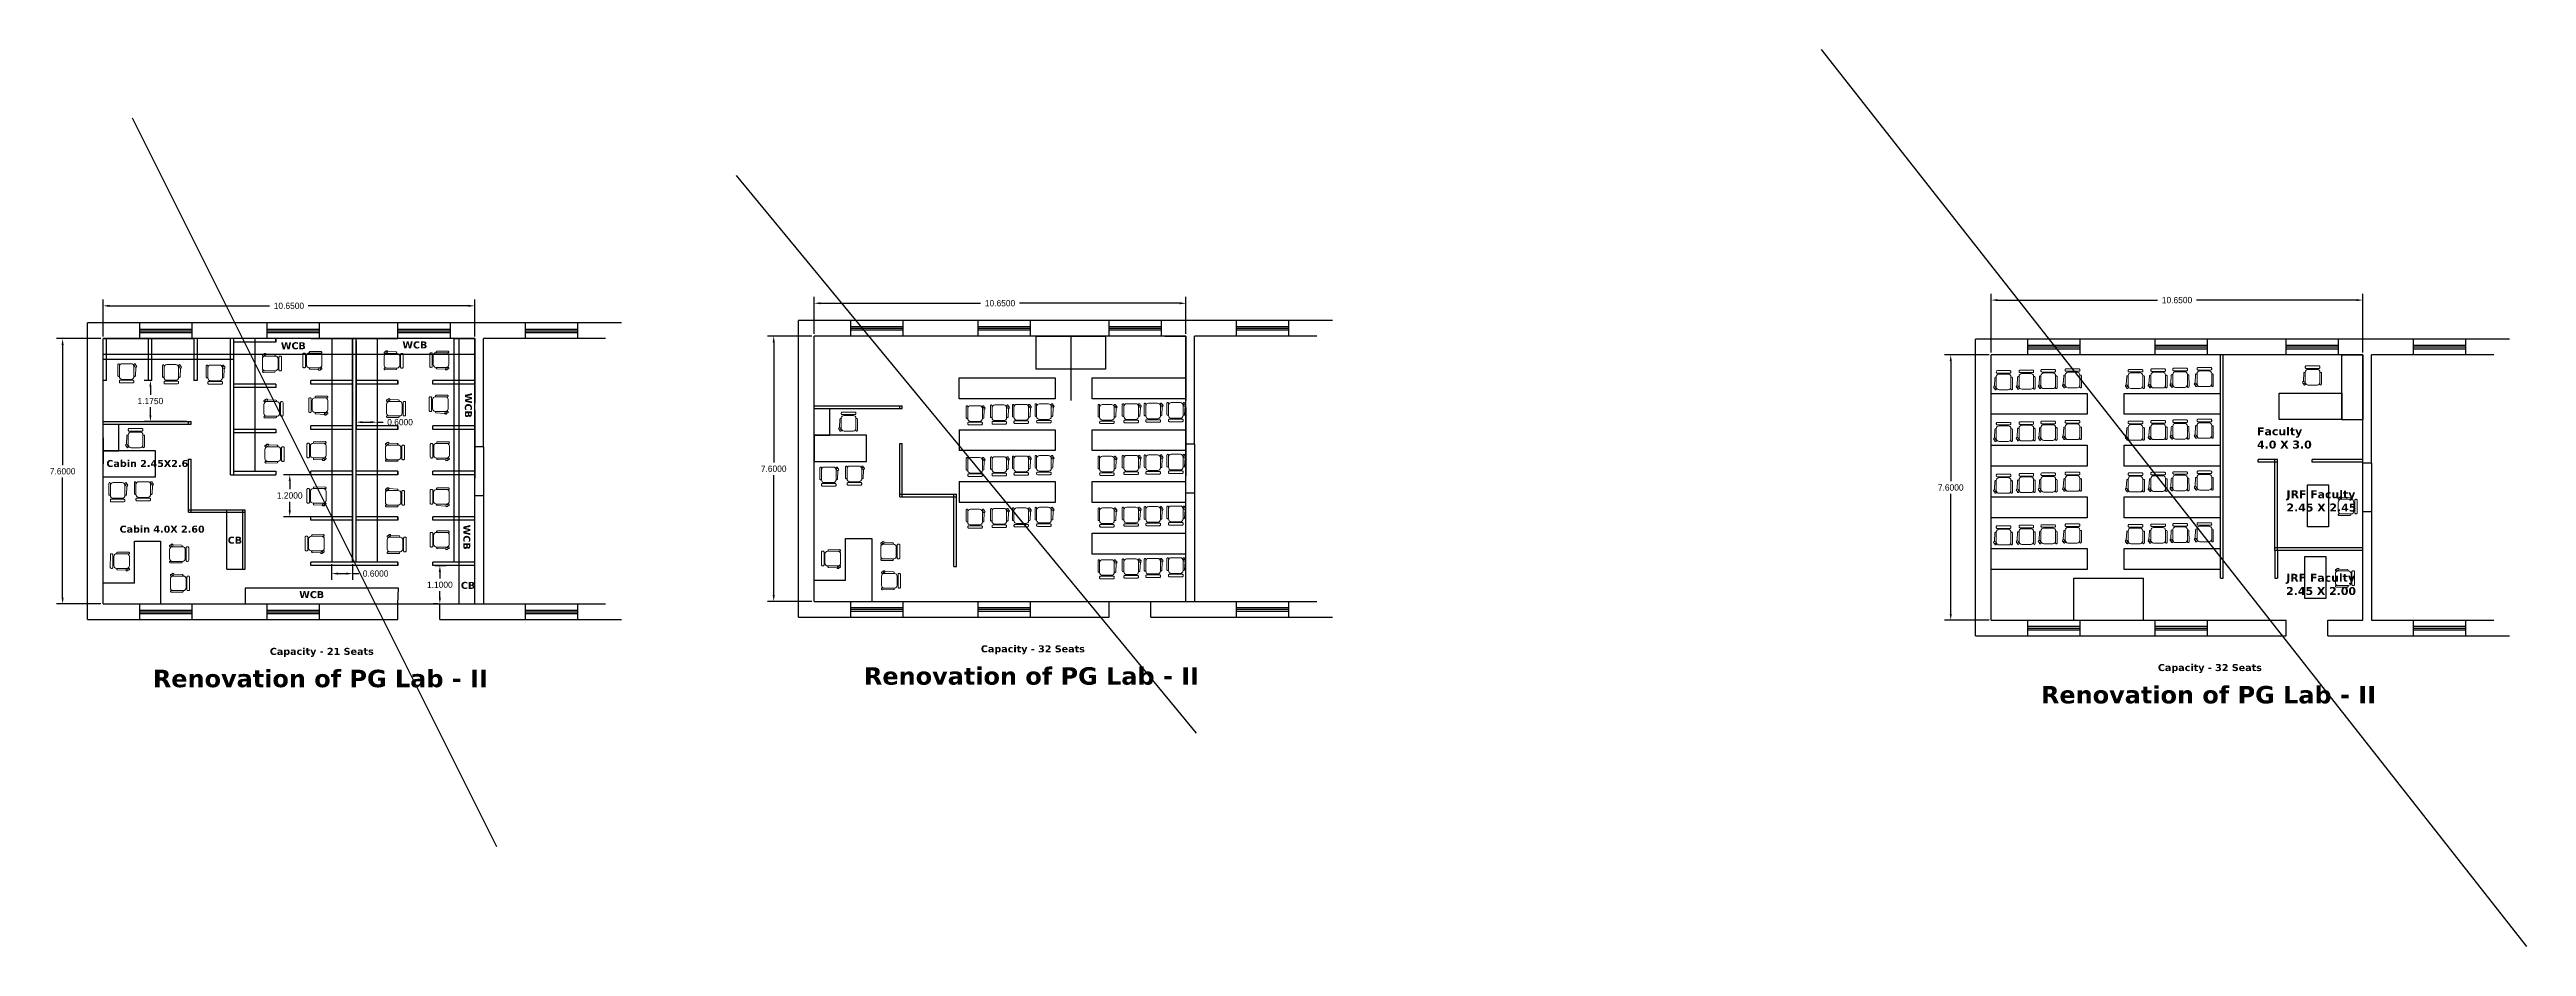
# Model space of a CAD drawing. Header units: inches. Extents: x 23 to 629, y -355 to 51.
# Drawn here: x 310.2 to 381.1, y -83.1 to -57.4 of the extents above; entities that cross this region are included whole.
import ezdxf

# ---------------------------------------------------------------- set-up
doc = ezdxf.new("R2010")
doc.units = ezdxf.units.IN
doc.header["$MEASUREMENT"] = 0
doc.layers.add('FUR', color=252, linetype='Continuous', lineweight=9)
doc.layers.add('FURN', color=252, linetype='Continuous', lineweight=9)
doc.dimstyles.get("Standard").update_dxf_attribs({"dimtxt": 0.18, "dimasz": 0.18, "dimexe": 0.18, "dimexo": 0.0625, "dimgap": 0.09, "dimtad": 0, "dimtih": 1, "dimtoh": 1, "dimdec": 4, "dimzin": 0, "dimdsep": 46, "dimtxsty": 'Standard', "dimcen": 0.09, "dimadec": 0, "dimazin": 0, "dimtfac": 1, "dimtdec": 4, "dimtofl": 0, "dimtmove": 0, "dimatfit": 3, "dimfxl": 1, "dimtolj": 1, "dimtzin": 0, "dimarcsym": 0})

# ---------------------------------------------------------------- blocks, each defined once
blk = doc.blocks.new('*D38')
at = {"color": 0, "lineweight": -2}
for p, q in [((365.792, -66.121), (365.792, -64.436)), ((376.442, -66.121), (376.442, -64.436)), ((365.972, -64.616), (370.562, -64.616)), ((376.262, -64.616), (371.672, -64.616))]:
    blk.add_line(p, q, dxfattribs=at)
at = {"color": 0}
for points in [[(365.972, -64.586), (365.972, -64.646), (365.792, -64.616)], [(376.262, -64.586), (376.262, -64.646), (376.442, -64.616)]]:
    blk.add_solid(points, dxfattribs=at)
at = {"layer": 'Defpoints', "color": 0}
for p in [(376.442, -64.616), (365.792, -66.184), (376.442, -66.184)]:
    blk.add_point(p, dxfattribs=at)
at = {"color": 0, "insert": (371.117, -64.616), "char_height": 0.18, "attachment_point": 5}
blk.add_mtext('\\A1;10.6500', dxfattribs=at)
blk = doc.blocks.new('*D39')
at = {"color": 0, "lineweight": -2}
for p, q in [((365.73, -66.184), (364.454, -66.184)), ((364.634, -66.364), (364.634, -69.804)), ((364.634, -73.604), (364.634, -70.164)), ((365.73, -73.784), (364.454, -73.784))]:
    blk.add_line(p, q, dxfattribs=at)
at = {"color": 0}
for points in [[(364.604, -66.364), (364.664, -66.364), (364.634, -66.184)], [(364.604, -73.604), (364.664, -73.604), (364.634, -73.784)]]:
    blk.add_solid(points, dxfattribs=at)
at = {"layer": 'Defpoints', "color": 0}
for p in [(365.792, -66.184), (364.634, -73.784), (365.792, -73.784)]:
    blk.add_point(p, dxfattribs=at)
at = {"color": 0, "insert": (364.634, -69.984), "char_height": 0.18, "attachment_point": 5}
blk.add_mtext('\\A1;7.6000', dxfattribs=at)
blk = doc.blocks.new('CINE CHAIR')
at = {"layer": 'FUR', "color": 48, "lineweight": 0}
for p, q in [((448043.776, 57308.306), (448043.8, 57308.306)), ((448043.776, 57308.058), (448043.8, 57308.058))]:
    blk.add_line(p, q, dxfattribs=at)
blk.add_lwpolyline([(448043.45, 57308.434), (448043.678, 57308.423, -0.388092), (448043.695, 57308.404), (448043.695, 57308.401, -0.414214), (448043.676, 57308.382), (448043.367, 57308.382, -0.414214), (448043.348, 57308.401), (448043.348, 57308.404, -0.491313), (448043.377, 57308.423), (448043.384, 57308.436)], format="xyb", dxfattribs=at)
for points in [[(448043.424, 57308.382), (448043.7, 57308.382, -0.414214), (448043.776, 57308.306), (448043.776, 57308.058, -0.414214), (448043.7, 57307.982), (448043.424, 57307.982, -0.414214), (448043.348, 57308.058), (448043.348, 57308.306, -0.414214)], [(448043.828, 57308.382), (448043.842, 57308.382, -0.414214), (448043.871, 57308.353), (448043.871, 57308.01, -0.414214), (448043.842, 57307.982), (448043.828, 57307.982, -0.414214), (448043.8, 57308.01), (448043.8, 57308.353, -0.414214)], [(448043.379, 57307.938), (448043.678, 57307.94, 0.393133), (448043.695, 57307.959), (448043.695, 57307.963, 0.414214), (448043.676, 57307.982), (448043.367, 57307.982, 0.414214), (448043.348, 57307.963), (448043.348, 57307.966, 0.435766)]]:
    blk.add_lwpolyline(points, format="xyb", close=True, dxfattribs=at)
blk.add_circle((448043.417, 57308.422), 0.0249, dxfattribs=at)
blk.add_arc((448043.417, 57308.422), 0.0356, 19.66282, 156.94942, dxfattribs=at)
blk = doc.blocks.new('*D44')
at = {"color": 0, "lineweight": -2}
for p, q in [((332.07, -65.584), (332.07, -64.527)), ((342.72, -65.584), (342.72, -64.527)), ((332.25, -64.707), (336.84, -64.707)), ((342.54, -64.707), (337.95, -64.707))]:
    blk.add_line(p, q, dxfattribs=at)
at = {"color": 0}
for points in [[(332.25, -64.677), (332.25, -64.737), (332.07, -64.707)], [(342.54, -64.677), (342.54, -64.737), (342.72, -64.707)]]:
    blk.add_solid(points, dxfattribs=at)
at = {"layer": 'Defpoints', "color": 0}
for p in [(342.72, -64.707), (332.07, -65.647), (342.72, -65.647)]:
    blk.add_point(p, dxfattribs=at)
at = {"color": 0, "insert": (337.395, -64.707), "char_height": 0.18, "attachment_point": 5}
blk.add_mtext('\\A1;10.6500', dxfattribs=at)
blk = doc.blocks.new('*D45')
at = {"color": 0, "lineweight": -2}
for p, q in [((332.007, -65.647), (330.731, -65.647)), ((330.911, -65.827), (330.911, -69.267)), ((330.911, -73.067), (330.911, -69.627)), ((332.007, -73.247), (330.731, -73.247))]:
    blk.add_line(p, q, dxfattribs=at)
at = {"color": 0}
for points in [[(330.881, -65.827), (330.941, -65.827), (330.911, -65.647)], [(330.881, -73.067), (330.941, -73.067), (330.911, -73.247)]]:
    blk.add_solid(points, dxfattribs=at)
at = {"layer": 'Defpoints', "color": 0}
for p in [(332.07, -65.647), (330.911, -73.247), (332.07, -73.247)]:
    blk.add_point(p, dxfattribs=at)
at = {"color": 0, "insert": (330.911, -69.447), "char_height": 0.18, "attachment_point": 5}
blk.add_mtext('\\A1;7.6000', dxfattribs=at)
blk = doc.blocks.new('*D52')
at = {"color": 0, "lineweight": -2}
for p, q in [((311.696, -65.657), (311.696, -64.6)), ((311.876, -64.78), (316.466, -64.78)), ((322.166, -64.78), (317.576, -64.78)), ((322.346, -65.657), (322.346, -64.6))]:
    blk.add_line(p, q, dxfattribs=at)
at = {"color": 0}
for points in [[(311.876, -64.75), (311.876, -64.81), (311.696, -64.78)], [(322.166, -64.75), (322.166, -64.81), (322.346, -64.78)]]:
    blk.add_solid(points, dxfattribs=at)
at = {"layer": 'Defpoints', "color": 0}
for p in [(322.346, -64.78), (311.696, -65.72), (322.346, -65.72)]:
    blk.add_point(p, dxfattribs=at)
at = {"color": 0, "insert": (317.021, -64.78), "char_height": 0.18, "attachment_point": 5}
blk.add_mtext('\\A1;10.6500', dxfattribs=at)
blk = doc.blocks.new('*D53')
at = {"color": 0, "lineweight": -2}
for p, q in [((311.634, -65.72), (310.358, -65.72)), ((310.538, -65.9), (310.538, -69.34)), ((310.538, -73.14), (310.538, -69.7)), ((311.634, -73.32), (310.358, -73.32))]:
    blk.add_line(p, q, dxfattribs=at)
at = {"color": 0}
for points in [[(310.508, -65.9), (310.568, -65.9), (310.538, -65.72)], [(310.508, -73.14), (310.568, -73.14), (310.538, -73.32)]]:
    blk.add_solid(points, dxfattribs=at)
at = {"layer": 'Defpoints', "color": 0}
for p in [(311.696, -65.72), (310.538, -73.32), (311.696, -73.32)]:
    blk.add_point(p, dxfattribs=at)
at = {"color": 0, "insert": (310.538, -69.52), "char_height": 0.18, "attachment_point": 5}
blk.add_mtext('\\A1;7.6000', dxfattribs=at)
blk = doc.blocks.new('*D54')
at = {"color": 0, "lineweight": -2}
for p, q in [((318.246, -72.182), (318.246, -72.63)), ((318.846, -72.182), (318.846, -72.63)), ((318.426, -72.45), (318.666, -72.45)), ((318.846, -72.45), (319.026, -72.45))]:
    blk.add_line(p, q, dxfattribs=at)
at = {"color": 0}
for points in [[(318.426, -72.42), (318.426, -72.48), (318.246, -72.45)], [(318.666, -72.42), (318.666, -72.48), (318.846, -72.45)]]:
    blk.add_solid(points, dxfattribs=at)
at = {"layer": 'Defpoints', "color": 0}
for p in [(318.246, -72.12), (318.846, -72.12), (318.846, -72.45)]:
    blk.add_point(p, dxfattribs=at)
at = {"color": 0, "insert": (319.506, -72.45), "char_height": 0.18, "attachment_point": 5}
blk.add_mtext('\\A1;0.6000', dxfattribs=at)
blk = doc.blocks.new('*D55')
at = {"color": 0, "lineweight": -2}
for p, q in [((318.184, -69.62), (316.865, -69.62)), ((317.045, -69.8), (317.045, -70.033)), ((318.184, -70.82), (316.865, -70.82)), ((317.045, -70.64), (317.045, -70.393))]:
    blk.add_line(p, q, dxfattribs=at)
at = {"color": 0}
for points in [[(317.015, -69.8), (317.075, -69.8), (317.045, -69.62)], [(317.015, -70.64), (317.075, -70.64), (317.045, -70.82)]]:
    blk.add_solid(points, dxfattribs=at)
at = {"layer": 'Defpoints', "color": 0}
for p in [(317.045, -69.62), (318.246, -69.62), (318.246, -70.82)]:
    blk.add_point(p, dxfattribs=at)
at = {"color": 0, "insert": (317.045, -70.213), "char_height": 0.18, "attachment_point": 5}
blk.add_mtext('\\A1;1.2000', dxfattribs=at)
blk = doc.blocks.new('*D56')
at = {"color": 0, "lineweight": -2}
for p, q in [((321.209, -72.22), (321.526, -72.22)), ((321.346, -72.4), (321.346, -72.59)), ((321.346, -73.14), (321.346, -72.95)), ((321.284, -73.32), (321.166, -73.32))]:
    blk.add_line(p, q, dxfattribs=at)
at = {"color": 0}
for points in [[(321.316, -72.4), (321.376, -72.4), (321.346, -72.22)], [(321.316, -73.14), (321.376, -73.14), (321.346, -73.32)]]:
    blk.add_solid(points, dxfattribs=at)
at = {"layer": 'Defpoints', "color": 0}
for p in [(321.146, -72.22), (321.346, -73.32), (321.346, -73.32)]:
    blk.add_point(p, dxfattribs=at)
at = {"color": 0, "insert": (321.346, -72.77), "char_height": 0.18, "attachment_point": 5}
blk.add_mtext('\\A1;1.1000', dxfattribs=at)
blk = doc.blocks.new('*D57')
at = {"color": 0, "lineweight": -2}
for p, q in [((313.034, -66.92), (312.873, -66.92)), ((313.053, -67.1), (313.053, -67.327)), ((314.084, -68.095), (312.873, -68.095)), ((313.053, -67.915), (313.053, -67.687))]:
    blk.add_line(p, q, dxfattribs=at)
at = {"color": 0}
for points in [[(313.023, -67.1), (313.083, -67.1), (313.053, -66.92)], [(313.023, -67.915), (313.083, -67.915), (313.053, -68.095)]]:
    blk.add_solid(points, dxfattribs=at)
at = {"layer": 'Defpoints', "color": 0}
for p in [(313.096, -66.92), (313.053, -68.095), (314.146, -68.095)]:
    blk.add_point(p, dxfattribs=at)
at = {"color": 0, "insert": (313.053, -67.507), "char_height": 0.18, "attachment_point": 5}
blk.add_mtext('\\A1;1.1750', dxfattribs=at)
blk = doc.blocks.new('*D73')
at = {"color": 0, "lineweight": -2}
for p, q in [((318.946, -65.782), (318.946, -68.293)), ((319.546, -65.782), (319.546, -68.293)), ((319.126, -68.113), (319.366, -68.113)), ((319.546, -68.113), (319.726, -68.113))]:
    blk.add_line(p, q, dxfattribs=at)
at = {"color": 0}
for points in [[(319.126, -68.083), (319.126, -68.143), (318.946, -68.113)], [(319.366, -68.083), (319.366, -68.143), (319.546, -68.113)]]:
    blk.add_solid(points, dxfattribs=at)
at = {"layer": 'Defpoints', "color": 0}
for p in [(318.946, -65.72), (319.546, -65.72), (319.546, -68.113)]:
    blk.add_point(p, dxfattribs=at)
at = {"color": 0, "insert": (320.206, -68.113), "char_height": 0.18, "attachment_point": 5}
blk.add_mtext('\\A1;0.6000', dxfattribs=at)

msp = doc.modelspace()

# ---------------------------------------------------------------- linework, layer by layer
for p, q in [((360.92042, -57.43951), (381.12844, -83.12973)), ((312.52575, -59.39774), (322.96977, -80.26218)), ((329.83867, -61.04838), (343.01181, -77.01867)), ((311.2462, -68.81956), (311.2462, -65.26956)), ((326.5462, -65.26956), (311.2462, -65.26956)), ((312.7462, -65.71956), (312.7462, -65.26956)), ((314.2462, -65.71956), (314.2462, -65.26956)), ((316.3962, -65.71956), (316.3962, -65.26956)), ((317.8962, -65.71956), (317.8962, -65.26956)), ((320.1462, -65.71956), (320.1462, -65.26956)), ((321.6462, -65.71956), (321.6462, -65.26956)), ((323.7962, -65.71956), (323.7962, -65.26956)), ((325.2962, -65.71956), (325.2962, -65.26956)), ((331.61974, -68.74696), (331.61974, -65.19696)), ((346.91974, -65.19696), (331.61974, -65.19696)), ((333.11974, -65.64696), (333.11974, -65.19696)), ((334.61974, -65.64696), (334.61974, -65.19696)), ((336.76974, -65.64696), (336.76974, -65.19696)), ((338.26974, -65.64696), (338.26974, -65.19696)), ((340.51974, -65.64696), (340.51974, -65.19696)), ((342.01974, -65.64696), (342.01974, -65.19696)), ((344.16974, -65.64696), (344.16974, -65.19696)), ((345.66974, -65.64696), (345.66974, -65.19696)), ((311.6962, -68.81956), (311.6962, -65.71956)), ((322.3462, -65.71956), (311.6962, -65.71956)), ((311.6962, -66.91956), (311.6962, -65.71956)), ((311.6962, -65.71956), (314.2962, -65.71956)), ((311.7962, -66.91956), (311.7962, -65.71956)), ((312.7462, -65.44456), (314.2462, -65.44456)), ((312.7462, -65.49456), (314.2462, -65.49456)), ((312.7462, -65.54456), (314.2462, -65.54456)), ((312.9962, -66.91956), (312.9962, -65.71956)), ((313.0962, -66.91956), (313.0962, -65.71956)), ((314.2962, -65.71956), (314.2962, -66.91956)), ((314.3962, -65.71956), (314.3962, -66.91956)), ((315.3462, -69.61956), (315.3462, -65.71956)), ((315.4462, -69.61956), (315.4462, -65.71956)), ((316.6462, -65.71956), (315.4462, -65.71956)), ((316.6462, -65.81956), (315.4462, -65.81956)), ((316.0462, -65.71956), (316.0462, -69.51956)), ((316.3962, -65.44456), (317.8962, -65.44456)), ((316.3962, -65.49456), (317.8962, -65.49456)), ((316.3962, -65.54456), (317.8962, -65.54456)), ((316.6462, -65.71956), (316.6462, -65.81956)), ((316.6462, -65.81956), (316.6462, -65.71956)), ((317.6462, -65.71956), (318.8462, -65.71956)), ((318.0462, -65.71956), (320.0462, -65.71956)), ((318.2462, -65.71956), (318.2462, -72.11956)), ((318.8462, -65.71956), (318.8462, -72.11956)), ((318.8462, -72.11956), (318.8462, -65.71956)), ((318.9462, -72.11956), (318.9462, -65.71956)), ((318.9462, -65.71956), (320.1462, -65.71956)), ((319.5462, -65.71956), (319.5462, -72.11956)), ((320.1462, -65.44456), (321.6462, -65.44456)), ((320.1462, -65.49456), (321.6462, -65.49456)), ((320.1462, -65.54456), (321.6462, -65.54456)), ((321.7462, -65.71956), (322.3462, -65.71956)), ((321.7462, -65.71956), (322.3462, -65.71956)), ((322.3462, -65.71956), (321.7462, -65.71956)), ((321.7462, -65.71956), (321.7462, -72.11956)), ((321.8962, -73.31956), (321.8962, -65.71956)), ((322.3462, -68.81956), (322.3462, -65.71956)), ((322.3462, -65.71956), (322.3462, -67.56809)), ((322.3462, -65.71956), (322.3462, -66.91956)), ((326.0962, -65.71956), (322.5962, -65.71956)), ((322.5962, -68.81956), (322.5962, -65.71956)), ((323.7962, -65.44456), (325.2962, -65.44456)), ((323.7962, -65.49456), (325.2962, -65.49456)), ((323.7962, -65.54456), (325.2962, -65.54456)), ((332.06974, -68.74696), (332.06974, -65.64696)), ((342.71974, -65.64696), (332.06974, -65.64696)), ((333.11974, -65.37196), (334.61974, -65.37196)), ((333.11974, -65.42196), (334.61974, -65.42196)), ((333.11974, -65.47196), (334.61974, -65.47196)), ((336.76974, -65.37196), (338.26974, -65.37196)), ((336.76974, -65.42196), (338.26974, -65.42196)), ((336.76974, -65.47196), (338.26974, -65.47196)), ((338.41974, -65.64696), (338.41974, -66.59684)), ((338.41974, -65.64696), (340.41974, -65.64696)), ((339.41974, -65.64696), (339.41974, -67.49549)), ((339.41974, -65.64696), (339.41974, -66.59684)), ((340.41974, -65.64696), (340.41974, -66.59684)), ((340.51974, -65.37196), (342.01974, -65.37196)), ((340.51974, -65.42196), (342.01974, -65.42196)), ((340.51974, -65.47196), (342.01974, -65.47196)), ((342.11974, -65.64696), (342.71974, -65.64696)), ((342.11974, -65.64696), (342.71974, -65.64696)), ((342.71974, -65.64696), (342.11974, -65.64696)), ((342.71974, -68.74696), (342.71974, -65.64696)), ((342.71974, -65.64696), (342.71974, -67.49549)), ((342.71974, -65.64696), (342.71974, -66.84696)), ((346.46974, -65.64696), (342.96974, -65.64696)), ((342.96974, -68.74696), (342.96974, -65.64696)), ((344.16974, -65.37196), (345.66974, -65.37196)), ((344.16974, -65.42196), (345.66974, -65.42196)), ((344.16974, -65.47196), (345.66974, -65.47196)), ((365.34216, -69.28369), (365.34216, -65.73369)), ((380.64216, -65.73369), (365.34216, -65.73369)), ((366.84216, -66.18369), (366.84216, -65.73369)), ((366.84216, -65.90869), (368.34216, -65.90869)), ((366.84216, -65.95869), (368.34216, -65.95869)), ((368.34216, -66.18369), (368.34216, -65.73369)), ((370.49216, -66.18369), (370.49216, -65.73369)), ((370.49216, -65.90869), (371.99216, -65.90869)), ((370.49216, -65.95869), (371.99216, -65.95869)), ((371.99216, -66.18369), (371.99216, -65.73369)), ((374.24216, -66.18369), (374.24216, -65.73369)), ((374.24216, -65.90869), (375.74216, -65.90869)), ((374.24216, -65.95869), (375.74216, -65.95869)), ((375.74216, -66.18369), (375.74216, -65.73369)), ((377.89216, -66.18369), (377.89216, -65.73369)), ((377.89216, -65.90869), (379.39216, -65.90869)), ((377.89216, -65.95869), (379.39216, -65.95869)), ((379.39216, -66.18369), (379.39216, -65.73369)), ((322.3462, -66.16956), (311.6962, -66.16956)), ((315.4462, -66.31956), (311.6962, -66.31956)), ((340.41974, -66.59684), (338.41974, -66.59684)), ((365.79216, -69.28369), (365.79216, -66.18369)), ((376.44216, -66.18369), (365.79216, -66.18369)), ((366.84216, -66.00869), (368.34216, -66.00869)), ((370.49216, -66.00869), (371.99216, -66.00869)), ((372.36716, -72.58369), (372.36716, -66.18369)), ((372.44216, -72.58369), (372.44216, -66.18369)), ((374.24216, -66.00869), (375.74216, -66.00869)), ((375.84216, -68.03222), (375.84216, -66.18369)), ((375.84216, -66.18369), (376.44216, -66.18369)), ((375.84216, -66.18369), (376.44216, -66.18369)), ((376.44216, -69.28369), (376.44216, -66.18369)), ((376.44216, -66.18369), (376.44216, -68.03222)), ((380.19216, -66.18369), (376.69216, -66.18369)), ((376.69216, -69.28369), (376.69216, -66.18369)), ((377.89216, -66.00869), (379.39216, -66.00869)), ((311.7962, -66.91956), (311.6962, -66.91956)), ((313.0962, -66.91956), (312.9962, -66.91956)), ((314.3962, -66.91956), (314.2962, -66.91956)), ((316.6462, -67.01956), (315.4462, -67.01956)), ((316.6462, -67.11956), (315.4462, -67.11956)), ((316.6462, -67.01956), (316.6462, -67.11956)), ((318.8462, -66.91956), (317.6462, -66.91956)), ((317.6462, -67.01956), (317.6462, -66.91956)), ((318.8462, -67.01956), (317.6462, -67.01956)), ((320.1462, -66.91956), (318.9462, -66.91956)), ((320.1462, -67.01956), (318.9462, -67.01956)), ((320.1462, -66.91956), (320.1462, -67.01956)), ((320.1462, -67.01956), (320.1462, -66.91956)), ((322.3462, -66.91956), (321.1462, -66.91956)), ((321.1462, -67.01956), (321.1462, -66.91956)), ((322.3462, -67.01956), (321.1462, -67.01956)), ((336.22686, -67.44696), (336.22686, -66.84696)), ((336.22686, -66.84696), (338.67686, -66.84696)), ((338.67686, -66.84696), (338.97686, -66.84696)), ((338.97686, -66.84696), (338.97686, -67.44696)), ((340.03843, -67.44696), (340.03843, -66.84696)), ((340.03843, -66.84696), (342.71974, -66.84696)), ((340.33843, -66.84696), (342.71974, -66.84696)), ((365.79216, -67.28804), (368.54216, -67.28804)), ((368.54216, -67.28804), (368.54216, -67.88804)), ((369.60373, -67.88804), (369.60373, -67.28804)), ((369.60373, -67.28804), (372.35373, -67.28804)), ((374.04216, -67.88222), (374.04216, -67.28222)), ((374.04216, -67.28222), (375.84216, -67.28222)), ((374.04216, -68.03222), (374.04216, -67.28222)), ((375.84216, -67.28222), (375.84216, -68.03222)), ((311.6962, -68.09456), (314.2212, -68.09456)), ((314.1462, -68.16956), (314.1462, -68.09456)), ((314.2212, -68.16956), (314.2212, -68.09456)), ((322.3462, -67.76956), (322.3462, -69.71956)), ((332.06974, -67.64696), (334.59474, -67.64696)), ((332.06974, -67.72196), (334.59474, -67.72196)), ((332.51974, -68.48465), (332.51974, -67.72196)), ((334.51974, -67.72196), (334.51974, -67.64696)), ((334.59474, -67.72196), (334.59474, -67.64696)), ((338.97686, -67.44696), (336.22686, -67.44696)), ((342.71974, -67.44696), (340.03843, -67.44696)), ((342.71974, -67.69696), (342.71974, -69.64696)), ((368.24216, -67.88804), (365.79216, -67.88804)), ((368.54216, -67.88804), (365.79216, -67.88804)), ((369.90373, -67.88804), (369.60373, -67.88804)), ((372.35373, -67.88804), (369.90373, -67.88804)), ((375.84216, -68.03222), (374.04216, -68.03222)), ((375.84216, -68.03222), (376.44216, -68.03222)), ((311.2462, -73.76956), (311.2462, -68.81956)), ((311.6962, -68.16956), (314.2212, -68.16956)), ((311.6962, -68.55724), (311.6962, -69.30724)), ((311.6962, -73.31956), (311.6962, -68.81956)), ((312.1462, -68.93224), (312.1462, -68.16956)), ((316.6462, -68.31956), (315.4462, -68.31956)), ((316.6462, -68.41956), (315.4462, -68.41956)), ((316.6462, -68.31956), (316.6462, -68.41956)), ((318.8462, -68.21956), (317.6462, -68.21956)), ((317.6462, -68.31956), (317.6462, -68.21956)), ((318.8462, -68.31956), (317.6462, -68.31956)), ((320.1462, -68.21956), (318.9462, -68.21956)), ((320.1462, -68.31956), (318.9462, -68.31956)), ((320.1462, -68.21956), (320.1462, -68.31956)), ((320.1462, -68.31956), (320.1462, -68.21956)), ((322.3462, -68.21956), (321.1462, -68.21956)), ((321.1462, -68.31956), (321.1462, -68.21956)), ((322.3462, -68.31956), (321.1462, -68.31956)), ((322.3462, -73.31956), (322.3462, -68.81956)), ((322.5962, -68.81956), (322.3462, -68.81956)), ((322.5962, -68.81956), (322.5962, -73.31956)), ((331.61974, -73.69696), (331.61974, -68.74696)), ((333.56974, -68.48465), (332.06974, -68.48465)), ((332.06974, -68.48465), (332.06974, -69.23465)), ((332.43394, -68.48465), (332.06974, -68.48465)), ((332.06974, -68.48465), (332.51974, -68.48465)), ((332.06974, -73.24696), (332.06974, -68.74696)), ((333.56974, -69.23465), (333.56974, -68.48465)), ((334.51974, -70.24696), (334.51974, -68.72196)), ((334.51974, -68.72196), (334.59474, -68.72196)), ((334.59474, -70.24696), (334.59474, -68.72196)), ((336.22686, -68.32881), (338.67686, -68.32881)), ((336.22686, -68.32881), (336.22686, -68.92881)), ((338.67686, -68.32881), (338.97686, -68.32881)), ((338.97686, -68.32881), (338.97686, -68.92881)), ((340.03843, -68.92881), (340.03843, -68.32881)), ((340.03843, -68.32881), (342.71974, -68.32881)), ((340.33843, -68.32881), (342.71974, -68.32881)), ((342.71974, -73.24696), (342.71974, -68.74696)), ((342.96974, -68.74696), (342.71974, -68.74696)), ((342.96974, -68.74696), (342.96974, -73.24696)), ((365.79216, -68.76988), (368.54216, -68.76988)), ((368.54216, -68.76988), (368.54216, -69.36988)), ((369.60373, -69.36988), (369.60373, -68.76988)), ((369.60373, -68.76988), (372.35373, -68.76988)), ((313.1962, -68.93224), (311.6962, -68.93224)), ((312.0604, -68.93224), (311.6962, -68.93224)), ((311.6962, -68.93224), (312.1462, -68.93224)), ((313.1962, -69.68224), (313.1962, -68.93224)), ((314.1462, -70.69456), (314.1462, -69.16956)), ((314.1462, -69.16956), (314.2212, -69.16956)), ((314.2212, -70.69456), (314.2212, -69.16956)), ((315.4462, -69.51956), (316.6462, -69.51956)), ((316.6462, -69.51956), (316.6462, -69.61956)), ((318.8462, -69.51956), (317.6462, -69.51956)), ((317.6462, -69.61956), (317.6462, -69.51956)), ((320.1462, -69.51956), (318.9462, -69.51956)), ((320.1462, -69.51956), (320.1462, -69.61956)), ((320.1462, -69.61956), (320.1462, -69.51956)), ((322.3462, -69.51956), (321.1462, -69.51956)), ((321.1462, -69.61956), (321.1462, -69.51956)), ((332.06974, -69.23465), (333.56974, -69.23465)), ((338.97686, -68.92881), (336.22686, -68.92881)), ((342.71974, -68.92881), (340.03843, -68.92881)), ((365.34216, -74.23369), (365.34216, -69.28369)), ((365.79216, -73.78369), (365.79216, -69.28369)), ((368.24216, -69.36988), (365.79216, -69.36988)), ((368.54216, -69.36988), (365.79216, -69.36988)), ((369.90373, -69.36988), (369.60373, -69.36988)), ((372.35373, -69.36988), (369.90373, -69.36988)), ((373.99216, -69.18369), (373.44216, -69.18369)), ((373.44216, -69.25869), (373.44216, -69.18369)), ((373.99216, -69.25869), (373.44216, -69.25869)), ((373.91716, -71.78369), (373.91716, -69.18369)), ((373.99216, -71.78369), (373.99216, -69.18369)), ((376.44216, -69.18369), (374.99216, -69.18369)), ((374.99216, -69.25869), (374.99216, -69.18369)), ((376.44216, -69.25869), (374.99216, -69.25869)), ((376.44216, -73.78369), (376.44216, -69.28369)), ((376.69216, -69.28369), (376.44216, -69.28369)), ((376.69216, -69.28369), (376.69216, -73.78369)), ((311.6962, -69.68224), (313.1962, -69.68224)), ((315.3462, -69.61956), (316.6462, -69.61956)), ((318.8462, -69.61956), (317.6462, -69.61956)), ((320.1462, -69.61956), (318.9462, -69.61956)), ((322.3462, -69.61956), (321.1462, -69.61956)), ((322.5962, -70.21956), (322.3462, -70.21956)), ((322.5962, -70.21956), (322.3462, -70.21956)), ((334.51974, -70.17196), (336.14474, -70.17196)), ((334.51974, -70.24696), (336.14474, -70.24696)), ((336.06974, -70.24696), (336.06974, -70.17196)), ((336.06974, -72.24696), (336.06974, -70.24696)), ((336.14474, -70.24696), (336.14474, -70.17196)), ((336.14474, -72.24696), (336.14474, -70.24696)), ((336.22686, -69.81065), (338.67686, -69.81065)), ((336.22686, -69.81065), (336.22686, -70.41065)), ((338.67686, -69.81065), (338.97686, -69.81065)), ((338.97686, -69.81065), (338.97686, -70.41065)), ((340.03843, -70.41065), (340.03843, -69.81065)), ((340.03843, -69.81065), (342.71974, -69.81065)), ((340.33843, -69.81065), (342.71974, -69.81065)), ((342.96974, -70.14696), (342.71974, -70.14696)), ((342.96974, -70.14696), (342.71974, -70.14696)), ((365.79216, -70.25172), (368.54216, -70.25172)), ((368.54216, -70.25172), (368.54216, -70.85172)), ((369.60373, -70.85172), (369.60373, -70.25172)), ((369.60373, -70.25172), (372.35373, -70.25172)), ((374.85901, -69.90804), (375.45901, -69.90804)), ((374.85901, -71.10804), (374.85901, -69.90804)), ((375.45901, -69.90804), (375.45901, -71.10804)), ((314.1462, -70.61956), (315.7712, -70.61956)), ((314.1462, -70.61956), (315.7712, -70.61956)), ((314.1462, -70.69456), (315.7712, -70.69456)), ((315.2462, -72.31956), (315.2462, -70.61956)), ((315.6962, -72.31956), (315.6962, -70.61956)), ((315.6962, -70.69456), (315.6962, -70.61956)), ((315.7712, -72.31956), (315.7712, -70.61956)), ((315.7712, -70.69456), (315.7712, -70.61956)), ((318.8462, -70.81956), (317.6462, -70.81956)), ((317.6462, -70.91956), (317.6462, -70.81956)), ((318.8462, -70.91956), (317.6462, -70.91956)), ((320.1462, -70.81956), (318.9462, -70.81956)), ((320.1462, -70.91956), (318.9462, -70.91956)), ((320.1462, -70.81956), (320.1462, -70.91956)), ((320.1462, -70.91956), (320.1462, -70.81956)), ((322.3462, -70.81956), (321.1462, -70.81956)), ((321.1462, -70.91956), (321.1462, -70.81956)), ((322.3462, -70.91956), (321.1462, -70.91956)), ((322.3462, -71.91956), (322.3462, -70.41956)), ((338.97686, -70.41065), (336.22686, -70.41065)), ((342.71974, -70.41065), (340.03843, -70.41065)), ((342.71974, -71.84696), (342.71974, -70.34696)), ((368.24216, -70.85172), (365.79216, -70.85172)), ((368.54216, -70.85172), (365.79216, -70.85172)), ((369.90373, -70.85172), (369.60373, -70.85172)), ((372.35373, -70.85172), (369.90373, -70.85172)), ((376.69216, -70.68369), (376.44216, -70.68369)), ((376.69216, -70.68369), (376.44216, -70.68369)), ((311.6962, -71.86944), (311.6962, -71.26944)), ((312.5962, -72.71956), (312.5962, -71.51956)), ((312.5962, -72.71956), (312.5962, -71.51956)), ((312.5962, -71.51956), (313.3462, -71.51956)), ((313.3462, -71.51956), (313.3462, -73.31956)), ((332.06974, -71.79684), (332.06974, -71.19684)), ((332.96974, -72.64696), (332.96974, -71.44696)), ((332.96974, -71.44696), (333.71974, -71.44696)), ((332.96974, -72.64696), (332.96974, -71.44696)), ((333.71974, -71.44696), (333.71974, -73.24696)), ((340.03843, -71.89249), (340.03843, -71.29249)), ((340.03843, -71.29249), (342.71974, -71.29249)), ((340.33843, -71.29249), (342.71974, -71.29249)), ((375.45901, -71.10804), (374.85901, -71.10804)), ((315.2462, -72.31956), (315.6962, -72.31956)), ((315.6962, -72.31956), (315.7712, -72.31956)), ((317.6462, -72.21956), (317.6462, -72.11956)), ((318.9462, -72.11956), (317.6462, -72.11956)), ((318.9462, -72.21956), (317.6462, -72.21956)), ((320.1462, -72.11956), (318.9462, -72.11956)), ((320.1462, -72.21956), (318.9462, -72.21956)), ((320.1462, -72.21956), (320.1462, -72.11956)), ((320.1462, -72.11956), (320.1462, -72.21956)), ((322.3462, -72.11956), (321.1462, -72.11956)), ((321.1462, -72.21956), (321.1462, -72.11956)), ((322.3462, -72.21956), (321.1462, -72.21956)), ((321.8962, -73.31956), (321.8962, -72.21956)), ((336.06974, -72.24696), (336.14474, -72.24696)), ((342.71974, -71.89249), (340.03843, -71.89249)), ((365.79216, -72.33356), (365.79216, -71.73356)), ((365.79216, -71.73356), (368.54216, -71.73356)), ((368.24216, -72.33356), (365.79216, -72.33356)), ((368.54216, -72.33356), (365.79216, -72.33356)), ((368.54216, -71.73356), (368.54216, -72.33356)), ((369.60373, -71.73356), (372.35373, -71.73356)), ((369.60373, -72.33356), (369.60373, -71.73356)), ((369.90373, -72.33356), (369.60373, -72.33356)), ((372.35373, -72.33356), (369.90373, -72.33356)), ((372.35373, -71.73356), (372.35373, -72.33356)), ((376.44216, -71.70869), (373.91716, -71.70869)), ((376.44216, -71.78369), (373.91716, -71.78369)), ((373.91716, -71.78369), (373.91716, -72.58369)), ((373.99216, -71.78369), (373.99216, -72.58369)), ((374.77807, -71.95934), (375.37807, -71.95934)), ((374.77807, -73.15934), (374.77807, -71.95934)), ((375.37807, -71.95934), (375.37807, -73.15934)), ((312.5962, -72.71956), (311.6962, -72.71956)), ((320.16151, -72.86982), (315.7712, -72.86982)), ((315.7712, -72.86982), (315.7712, -73.31956)), ((320.1462, -73.31956), (320.16151, -72.86982)), ((332.96974, -72.64696), (332.06974, -72.64696)), ((368.16085, -72.58369), (370.16085, -72.58369)), ((368.16085, -73.78369), (368.16085, -72.58369)), ((370.16085, -73.78369), (370.16085, -72.58369)), ((372.36716, -72.58369), (372.44216, -72.58369)), ((373.91716, -72.58369), (373.99216, -72.58369)), ((311.2462, -73.76956), (320.1462, -73.76956)), ((311.6962, -73.31956), (320.1462, -73.31956)), ((311.6962, -73.31956), (323.6962, -73.31956)), ((311.6962, -73.31956), (323.6962, -73.31956)), ((311.6962, -73.31956), (315.6962, -73.31956)), ((311.6962, -73.31956), (313.4962, -73.31956)), ((312.7462, -73.76956), (312.7462, -73.31956)), ((312.7462, -73.49456), (314.2462, -73.49456)), ((312.7462, -73.54456), (314.2462, -73.54456)), ((312.7462, -73.59456), (314.2462, -73.59456)), ((314.2462, -73.76956), (314.2462, -73.31956)), ((316.3962, -73.76956), (316.3962, -73.31956)), ((316.3962, -73.49456), (317.8962, -73.49456)), ((316.3962, -73.54456), (317.8962, -73.54456)), ((316.3962, -73.59456), (317.8962, -73.59456)), ((317.6462, -73.31956), (318.8462, -73.31956)), ((317.8962, -73.76956), (317.8962, -73.31956)), ((318.9462, -73.31956), (320.1462, -73.31956)), ((320.1462, -73.76956), (320.1462, -73.31956)), ((321.3462, -73.31956), (322.3462, -73.31956)), ((321.3462, -73.76956), (321.3462, -73.31956)), ((321.3462, -73.76956), (326.5462, -73.76956)), ((322.5962, -73.31956), (326.0962, -73.31956)), ((323.7962, -73.76956), (323.7962, -73.31956)), ((323.7962, -73.49456), (325.2962, -73.49456)), ((323.7962, -73.54456), (325.2962, -73.54456)), ((323.7962, -73.59456), (325.2962, -73.59456)), ((325.2962, -73.76956), (325.2962, -73.31956)), ((331.61974, -73.69696), (340.51974, -73.69696)), ((332.06974, -73.24696), (340.51974, -73.24696)), ((332.06974, -73.24696), (344.06974, -73.24696)), ((332.06974, -73.24696), (344.06974, -73.24696)), ((332.06974, -73.24696), (336.06974, -73.24696)), ((332.06974, -73.24696), (333.86974, -73.24696)), ((333.11974, -73.69696), (333.11974, -73.24696)), ((333.11974, -73.42196), (334.61974, -73.42196)), ((333.11974, -73.47196), (334.61974, -73.47196)), ((333.11974, -73.52196), (334.61974, -73.52196)), ((334.61974, -73.69696), (334.61974, -73.24696)), ((336.76974, -73.69696), (336.76974, -73.24696)), ((336.76974, -73.42196), (338.26974, -73.42196)), ((336.76974, -73.47196), (338.26974, -73.47196)), ((336.76974, -73.52196), (338.26974, -73.52196)), ((338.26974, -73.69696), (338.26974, -73.24696)), ((340.51974, -73.69696), (340.51974, -73.24696)), ((341.71974, -73.24696), (342.71974, -73.24696)), ((341.71974, -73.69696), (341.71974, -73.24696)), ((341.71974, -73.69696), (346.91974, -73.69696)), ((342.96974, -73.24696), (346.46974, -73.24696)), ((344.16974, -73.69696), (344.16974, -73.24696)), ((344.16974, -73.42196), (345.66974, -73.42196)), ((344.16974, -73.47196), (345.66974, -73.47196)), ((344.16974, -73.52196), (345.66974, -73.52196)), ((345.66974, -73.69696), (345.66974, -73.24696)), ((365.79216, -73.78369), (374.24216, -73.78369)), ((366.84216, -74.23369), (366.84216, -73.78369)), ((368.34216, -74.23369), (368.34216, -73.78369)), ((370.49216, -74.23369), (370.49216, -73.78369)), ((371.99216, -74.23369), (371.99216, -73.78369)), ((374.24216, -74.23369), (374.24216, -73.78369)), ((375.37807, -73.15934), (374.77807, -73.15934)), ((375.44216, -73.78369), (376.44216, -73.78369)), ((375.44216, -74.23369), (375.44216, -73.78369)), ((376.69216, -73.78369), (380.19216, -73.78369)), ((377.89216, -74.23369), (377.89216, -73.78369)), ((379.39216, -74.23369), (379.39216, -73.78369)), ((365.34216, -74.23369), (374.24216, -74.23369)), ((366.84216, -73.95869), (368.34216, -73.95869)), ((366.84216, -74.00869), (368.34216, -74.00869)), ((366.84216, -74.05869), (368.34216, -74.05869)), ((370.49216, -73.95869), (371.99216, -73.95869)), ((370.49216, -74.00869), (371.99216, -74.00869)), ((370.49216, -74.05869), (371.99216, -74.05869)), ((375.44216, -74.23369), (380.64216, -74.23369)), ((377.89216, -73.95869), (379.39216, -73.95869)), ((377.89216, -74.00869), (379.39216, -74.00869)), ((377.89216, -74.05869), (379.39216, -74.05869))]:
    msp.add_line(p, q)

# ---------------------------------------------------------------- block references
at = {"layer": 'FURN', "xscale": 1.047600000000007, "yscale": 1.047600000000003, "zscale": 1.0476}
for p, rotation in [((-59716.66186, 469304.67155), 269.9991434073997), ((-59715.38152, 469304.64395), 269.9991434073997), ((-59714.12753, 469304.63265), 269.9991434073997), ((-469054.84607, -60095.4643), 359.9991434073997), ((469689.07755, 59962.69136), 179.9991434073997), ((-469051.35945, -60095.38925), 359.9991434073997), ((469692.71225, 59962.7017), 179.9991434073997), ((60395.18318, -469438.29275), 89.99914340739973), ((60395.8337, -469438.27637), 89.99914340739973), ((60396.46236, -469438.25999), 89.99914340739973), ((60397.15661, -469438.23815), 89.99914340739973), ((60398.96098, -469438.25702), 89.99914340739973), ((60399.61149, -469438.24064), 89.99914340739973), ((60400.24015, -469438.22426), 89.99914340739973), ((60400.9344, -469438.20242), 89.99914340739973), ((60404.03626, -469438.15767), 89.99914340739973), ((469689.24431, 59961.4088), 179.9991434073997), ((469692.69336, 59961.43786), 179.9991434073997), ((-469054.80342, -60096.76779), 359.9991434073997), ((-469051.29082, -60096.7603), 359.9991434073997), ((60362.09043, -469439.47816), 89.99914340739969), ((-59692.35381, 469303.46742), 269.9991434073997), ((-59691.65956, 469303.48926), 269.9991434073997), ((-59691.03091, 469303.50564), 269.9991434073997), ((-59690.38039, 469303.52202), 269.9991434073997), ((-59688.57602, 469303.50314), 269.9991434073997), ((-59687.88177, 469303.52499), 269.9991434073997), ((-59687.25312, 469303.54137), 269.9991434073997), ((-59686.6026, 469303.55775), 269.9991434073997), ((60395.18318, -469439.77459), 89.99914340739973), ((60395.8337, -469439.75821), 89.99914340739973), ((60396.46236, -469439.74183), 89.99914340739973), ((60397.15661, -469439.71999), 89.99914340739973), ((60398.96098, -469439.73886), 89.99914340739973), ((60399.61149, -469439.72248), 89.99914340739973), ((60400.24015, -469439.7061), 89.99914340739973), ((60400.9344, -469439.68426), 89.99914340739973), ((60341.66307, -469439.95263), 89.99914340739969), ((-469054.77283, -60098.0609), 359.9991434073997), ((469689.19428, 59960.10958), 179.9991434073997), ((-469051.32513, -60098.01138), 359.9991434073997), ((469692.72771, 59960.10438), 179.9991434073997), ((-59696.54573, 469301.71203), 269.9991434073997), ((-59695.81197, 469301.73915), 269.9991434073997), ((-59692.35381, 469301.98557), 269.9991434073997), ((-59691.65956, 469302.00741), 269.9991434073997), ((-59691.03091, 469302.0238), 269.9991434073997), ((-59690.38039, 469302.04018), 269.9991434073997), ((-59688.57602, 469302.0213), 269.9991434073997), ((-59687.88177, 469302.04314), 269.9991434073997), ((-59687.25312, 469302.05953), 269.9991434073997), ((-59686.6026, 469302.07591), 269.9991434073997), ((60397.15661, -469441.20183), 89.99914340739973), ((60400.24015, -469441.18794), 89.99914340739973), ((60400.9344, -469441.1661), 89.99914340739973), ((-59716.91927, 469301.26444), 269.9991434073997), ((-59716.18551, 469301.29155), 269.9991434073997), ((469689.19428, 59958.81037), 179.9991434073997), ((-469051.32513, -60099.31388), 359.9991434073997), ((469692.72554, 59958.7842), 179.9991434073997), ((60395.18318, -469441.25643), 89.99914340739973), ((60395.8337, -469441.24005), 89.99914340739973), ((60396.46236, -469441.22367), 89.99914340739973), ((60398.96098, -469441.22071), 89.99914340739973), ((60399.61149, -469441.20432), 89.99914340739973), ((-468995.37442, -60099.56555), 359.9991434073997), ((-59692.35381, 469300.50373), 269.9991434073997), ((-59691.65956, 469300.52557), 269.9991434073997), ((-59691.03091, 469300.54195), 269.9991434073997), ((-59690.38039, 469300.55834), 269.9991434073997), ((-59688.57602, 469300.53946), 269.9991434073997), ((-59687.88177, 469300.5613), 269.9991434073997), ((-59687.25312, 469300.57768), 269.9991434073997), ((-59686.6026, 469300.59406), 269.9991434073997), ((-469057.50675, -60100.92389), 359.9991434073997), ((469689.14426, 59957.44452), 179.9991434073997), ((-469051.27366, -60100.65066), 359.9991434073997), ((469692.72554, 59957.55499), 179.9991434073997), ((-469037.13321, -60100.85129), 359.9991434073997), ((60395.18318, -469442.73828), 89.99914340739973), ((60395.8337, -469442.72189), 89.99914340739973), ((60396.46236, -469442.70551), 89.99914340739973), ((60397.15661, -469442.68367), 89.99914340739973), ((60398.96098, -469442.70255), 89.99914340739973), ((60399.61149, -469442.68617), 89.99914340739973), ((60400.24015, -469442.66978), 89.99914340739973), ((60400.9344, -469442.64794), 89.99914340739973), ((469683.56152, 59956.94221), 179.9991434073997), ((469703.93506, 59957.0148), 179.9991434073997), ((-469037.10934, -60101.69034), 359.9991434073997), ((-59688.57602, 469299.05762), 269.9991434073997), ((-59687.88177, 469299.07946), 269.9991434073997), ((-59687.25312, 469299.09584), 269.9991434073997), ((-59686.6026, 469299.11222), 269.9991434073997), ((-468995.45536, -60101.61685), 359.9991434073997), ((-469057.48288, -60101.76293), 359.9991434073997)]:
    msp.add_blockref('CINE CHAIR', p, dxfattribs=dict(at, rotation=rotation))

# ---------------------------------------------------------------- texts
at = {"attachment_point": 1}
for s, insert, char_height, width in [('{\\fVerdana|b1|i0|c0|p34;WCB}', (316.79138, -65.823), 0.2, 0.5142748), ('{\\fVerdana|b1|i0|c0|p34;WCB}', (320.27311, -65.79941), 0.2, 0.5142748), ('{\\fVerdana|b1|i0|c0|p34;Faculty\\P4.0 X 3.0}', (373.4098, -68.25952), 0.227937, 4.5593985), ('{\\fVerdana|b1|i0|c0|p34;Cabin 2.45X2.6}', (311.79246, -69.19545), 0.2, 4.0020879), ('{\\fVerdana|b1|i0|c0|p34;JRF Faculty\\P2.45 X 2.45}', (374.2529, -70.06328), 0.227937, 4.5593985), ('{\\fVerdana|b1|i0|c0|p34;Cabin 4.0X 2.60 }', (312.16916, -71.0766), 0.2, 4.0020879), ('{\\fVerdana|b1|i0|c0|p34;CB}', (315.26821, -71.39204), 0.2, 0.5142748), ('{\\fVerdana|b1|i0|c0|p34;WCB}', (317.31651, -72.95147), 0.2, 0.5142748), ('{\\fVerdana|b1|i0|c0|p34;CB}', (321.94678, -72.68726), 0.2, 0.5142748), ('{\\fVerdana|b1|i0|c0|p34;JRF Faculty\\P2.45 X 2.00}', (374.24392, -72.45511), 0.227937, 4.5593985), ('{\\fVerdana|b1|i0|c0|p34;Capacity - 32 Seats}', (336.84641, -74.50485), 0.2, 4.0020879), ('{\\fVerdana|b1|i0|c0|p34;Renovation of PG Lab - II}', (313.12283, -75.2043), 0.5, 10.0014451), ('{\\fVerdana|b1|i0|c0|p34;Capacity - 21 Seats}', (316.47287, -74.57745), 0.2, 4.0020879), ('{\\fVerdana|b1|i0|c0|p34;Renovation of PG Lab - II}', (333.49637, -75.1317), 0.5, 10.0014451), ('{\\fVerdana|b1|i0|c0|p34;Capacity - 32 Seats}', (370.56883, -75.04157), 0.2, 4.0020879), ('{\\fVerdana|b1|i0|c0|p34;Renovation of PG Lab - II}', (367.21879, -75.66842), 0.5, 10.0014451)]:
    msp.add_mtext(s, dxfattribs=dict(at, insert=insert, char_height=char_height, width=width))
at = {"char_height": 0.2, "width": 0.5142748, "attachment_point": 1, "rotation": 270}
for insert in [(322.26261, -67.27557), (322.21736, -71.05048)]:
    msp.add_mtext('{\\fVerdana|b1|i0|c0|p34;WCB}', dxfattribs=dict(at, insert=insert))

# ---------------------------------------------------------------- dimensions: what is measured, and where the dimension line sits
for base, p1, p2, picture, middle in [((342.71974, -64.70744), (332.06974, -65.64696), (342.71974, -65.64696), '*D44', (337.39474, -64.70744)), ((322.3462, -64.78004), (311.6962, -65.71956), (322.3462, -65.71956), '*D52', (317.0212, -64.78004)), ((319.5462, -68.11297), (318.9462, -65.71956), (319.5462, -65.71956), '*D73', (320.2062, -68.11297))]:
    dim = msp.add_linear_dim(base=base, p1=p1, p2=p2, dimstyle='Standard')
    dim.commit()
    dim.dimension.update_dxf_attribs({"geometry": picture, "text_midpoint": middle, "dimtype": 160})
for base, p1, p2, picture, middle in [((376.44216, -64.61577), (365.79216, -66.18369), (376.44216, -66.18369), '*D38', (371.11716, -64.61577)), ((318.8462, -72.44995), (318.2462, -72.11956), (318.8462, -72.11956), '*D54', (319.5062, -72.44995))]:
    dim = msp.add_linear_dim(base=base, p1=p1, p2=p2, dimstyle='Standard')
    dim.commit()
    dim.dimension.update_dxf_attribs({"geometry": picture, "text_midpoint": middle})
for base, p1, p2, picture, middle in [((310.53779, -73.31956), (311.6962, -65.71956), (311.6962, -73.31956), '*D53', (310.53779, -69.51956)), ((330.91133, -73.24696), (332.06974, -65.64696), (332.06974, -73.24696), '*D45', (330.91133, -69.44696)), ((364.63375, -73.78369), (365.79216, -66.18369), (365.79216, -73.78369), '*D39', (364.63375, -69.98369)), ((313.05331, -68.09456), (313.0962, -66.91956), (314.1462, -68.09456), '*D57', (313.05331, -67.50706)), ((321.3462, -73.31956), (321.1462, -72.21956), (321.3462, -73.31956), '*D56', (321.3462, -72.76956))]:
    dim = msp.add_linear_dim(base=base, p1=p1, p2=p2, angle=90, dimstyle='Standard')
    dim.commit()
    dim.dimension.update_dxf_attribs({"geometry": picture, "text_midpoint": middle})
dim = msp.add_linear_dim(base=(317.0449, -69.61956), p1=(318.2462, -70.81956), p2=(318.2462, -69.61956), angle=90, dimstyle='Standard')
dim.commit()
dim.dimension.update_dxf_attribs({"geometry": '*D55', "text_midpoint": (317.0449, -70.21251), "dimtype": 160})

doc.saveas('drawing.dxf')
